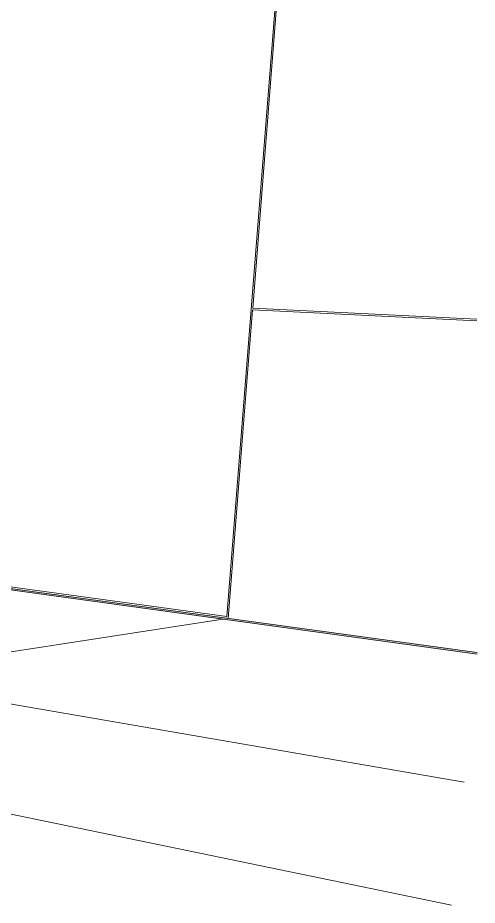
# Model space of a CAD drawing. Header units: inches. Extents: x 30764 to 30770, y -4780 to 4478.
# Drawn here: x 30766.1662 to 30766.3522, y -4779.9874 to -4779.6281 of the extents above; entities that cross this region are included whole.
import ezdxf

# ---------------------------------------------------------------- set-up
doc = ezdxf.new("R2010")
doc.units = ezdxf.units.IN
doc.header["$MEASUREMENT"] = 0
for name, color, linetype, lineweight in [('A-WALL-PATT', 111, 'Continuous', 13), ('C-BLDG-PADS', 91, 'Continuous', 9), ('C-TOPO', 7, 'Continuous', 9), ('Conc', 7, 'Continuous', 9), ('L-SITE-WALL', 31, 'Continuous', 13)]:
    doc.layers.add(name, color=color, linetype=linetype, lineweight=lineweight)

# ---------------------------------------------------------------- blocks, each defined once
blk = doc.blocks.new('FP_31-Entrance - Fitness Center')
at = {"layer": 'A-WALL-PATT', "lineweight": 9}
for p, q in [((-6389.33806, -4779.74567), (-6389.31764, -4779.48751)), ((-6389.34858, -4779.87052), (-6389.32859, -4779.61752)), ((-6389.24738, -4779.75006), (-6389.33806, -4779.74567)), ((-6389.348, -4779.87125), (-6389.33811, -4779.74633)), ((-6389.33811, -4779.74633), (-6389.24737, -4779.75076)), ((-6389.46076, -4779.85515), (-6389.34858, -4779.87052))]:
    blk.add_line(p, q, dxfattribs=at)

msp = doc.modelspace()

# ---------------------------------------------------------------- hatches: boundary and pattern name
at = {"layer": 'C-BLDG-PADS'}
h = msp.add_hatch(color=256, dxfattribs=at)
h.paths.add_polyline_path([(30766.35214, -4779.88572), (30766.3522, -4779.88511), (30766.1386, -4779.85574), (30766.13861, -4779.85559), (30766.1362, -4779.85594), (30766.17547, -4779.86136)], flags=0)
h.paths.add_polyline_path([(30765.88517, -4779.82132), (30765.88518, -4779.8209), (30765.47572, -4779.76458), (30765.47572, -4779.76448), (30765.47367, -4779.76458), (30765.88517, -4779.82132)], flags=0)
h.paths.add_polyline_path([(30765.45626, -4779.76218), (30765.45621, -4779.76189), (30765.23815, -4779.73188), (30765.23813, -4779.73185), (30765.23808, -4779.73188), (30765.23808, -4779.73189), (30765.23787, -4779.73188), (30765.23739, -4779.73182), (30765.23655, -4779.73188), (30765.45622, -4779.76217)], flags=0)
h.paths.add_polyline_path([(30765.22159, -4779.72982), (30765.22157, -4779.72966), (30765.1658, -4779.72198), (30765.16491, -4779.722), (30765.22152, -4779.72981)], flags=0)
h.paths.add_polyline_path([(30765.11787, -4779.71551), (30765.11787, -4779.71548), (30765.11781, -4779.71551)], flags=0)

# ---------------------------------------------------------------- linework, layer by layer
msp.add_line((30766.13607, -4779.85592), (30766.35214, -4779.88572), dxfattribs=at)
at = {"layer": 'C-TOPO'}
msp.add_line((30766.13607, -4779.85592), (30766.35214, -4779.88572), dxfattribs=at)
msp.add_line((30766.13607, -4779.85592), (30766.35214, -4779.88572), dxfattribs=at)
at = {"layer": 'Conc'}
for p, q in [((30766.34184, -4779.98738), (30765.02094, -4779.71481)), ((30766.09919, -4779.89478), (30766.24924, -4779.87158)), ((30766.09919, -4779.89478), (30766.34689, -4779.93756))]:
    msp.add_line(p, q, dxfattribs=at)
at = {"layer": 'L-SITE-WALL'}
msp.add_line((30766.1386, -4779.85574), (30766.3522, -4779.88511), dxfattribs=at)

# ---------------------------------------------------------------- block references
at = {"layer": 'L-SITE-WALL', "lineweight": 9}
msp.add_blockref('FP_31-Entrance - Fitness Center', (37155.5994, 0), dxfattribs=at)

doc.saveas('drawing.dxf')
